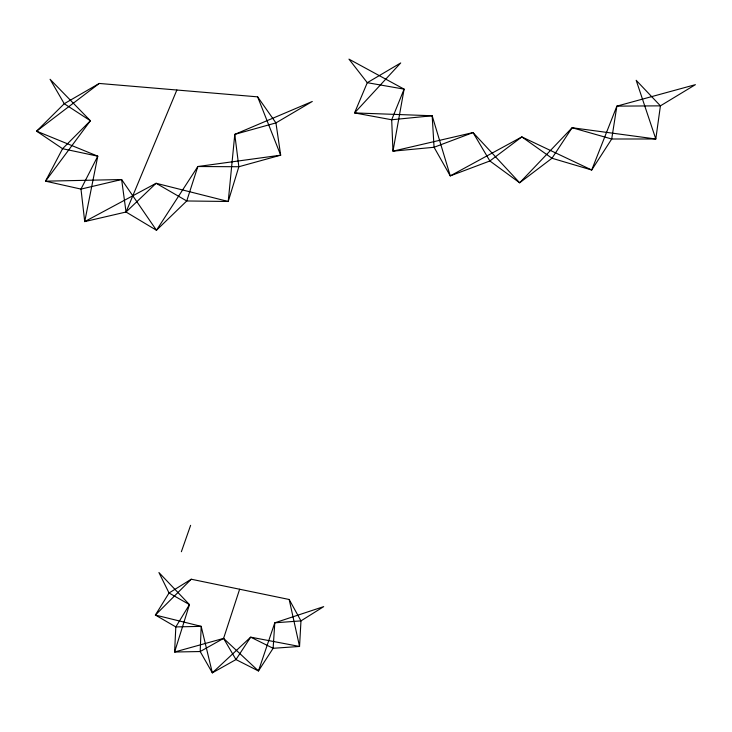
<?xml version="1.0" encoding="UTF-8"?>
<svg xmlns="http://www.w3.org/2000/svg" width="732" height="732" viewBox="0 0 732 732"><rect width="100%" height="100%" fill="white"/><g stroke="black" fill="none" stroke-linecap="round" stroke-linejoin="round"><path stroke-width="1.1" d="M223.589 638.396L235.969 659.569L258.451 670.96L274.793 622.813L300.971 620.892L323.69 606.627L274.793 622.813L273.127 648.296L258.451 670.96L223.589 638.396L174.6 652.011L189.46 604.605L169.037 592.993L158.926 572.534L189.46 604.605L175.826 626.921L174.6 652.011L200.193 651.535L223.589 638.396L239.629 589.233M181.371 551.718L190.613 525.338M257.627 96.853L280.676 155.184L197.841 166.521L186.733 200.971L156.456 230.26L121.631 179.532L80.987 189.094L45.53 181.17L90.393 120.753L64.242 103.715L50.078 79.285L90.393 120.753L62.568 148.706L45.53 181.17L121.631 179.532L126.041 212.015L156.456 230.26L197.841 166.521L238.842 166.74L280.676 155.184L275.937 122.903L257.627 96.853L99.25 83.448L64.242 103.715L36.6 131.156L97.777 156.181L80.987 189.094L84.72 221.613L126.041 212.015L176.86 90.018M191.253 579.222L155.385 615.054L175.826 626.921L201.181 626.354L212.344 672.864L235.969 659.569L250.664 637.151L299.544 646.457L300.971 620.892L289.186 599.49L191.253 579.222L169.037 592.993L155.385 615.054L201.181 626.354L200.193 651.535L212.344 672.864L250.664 637.151L273.127 648.296L299.544 646.457L289.186 599.49M126.041 212.015L156.108 183.275L228.228 201.483L238.842 166.74L234.78 134.377L312.28 101.474L275.937 122.903L234.78 134.377L228.228 201.483L186.733 200.971L156.108 183.275L84.72 221.613L97.777 156.181L62.568 148.706L36.6 131.156L99.25 83.448M660.42 105.847L655.808 138.989L611.705 138.998L572.113 127.734L519.665 182.79L489.873 160.976L473.046 132.574L392.974 151.158L391.693 119.764L404.11 89.139L348.963 59.136L367.281 82.689L404.11 89.139L392.974 151.158L434.067 147.278L473.046 132.574L519.665 182.79L551.983 158.249L572.113 127.734L655.808 138.989L636.181 80.3L660.42 105.847L695.4 84.665L616.875 106.131L591.712 170.007L551.983 158.249L521.843 136.902L450.253 175.89L434.067 147.278L432.173 115.757L354.562 112.92L367.281 82.689L400.715 62.952L354.562 112.92L391.693 119.764L432.173 115.757L450.253 175.89L489.873 160.976L521.843 136.902L591.712 170.007L611.705 138.998L616.875 106.131L660.42 105.847"/></g></svg>
